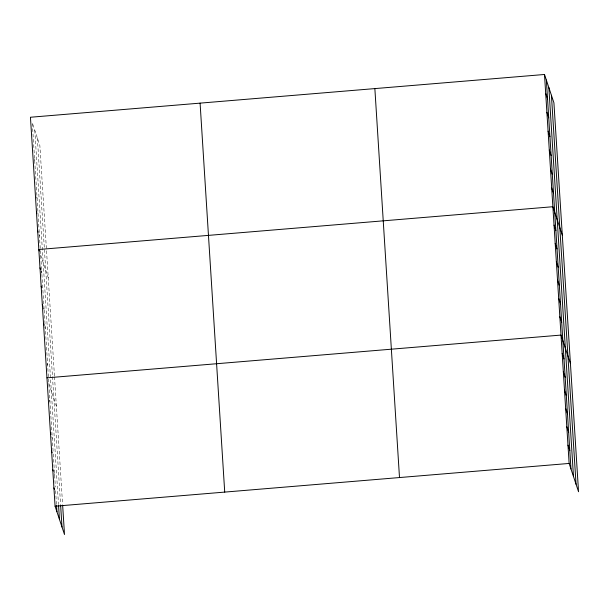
<?xml version="1.0" encoding="UTF-8"?>
<svg xmlns="http://www.w3.org/2000/svg" width="609" height="609" viewBox="0 0 609 609"><rect width="100%" height="100%" fill="white"/><g stroke="black" fill="none" stroke-linecap="round" stroke-linejoin="round"><path stroke-width="0.46" stroke-dasharray="3.04 2.28" d="M34.165 159.002L34.69 160.593M36.555 196.791L37.088 198.374M38.953 234.572L39.478 236.163M40.674 255.049L48.24 277.811M41.047 271.005L41.572 272.596M43.368 307.682L43.894 309.265M44.792 326.812L45.317 328.396M47.114 363.482L47.639 365.073M48.804 383.411L56.371 406.165M49.436 400.159L49.961 401.742M51.757 436.828L52.29 438.419M54.079 473.505L54.612 475.096M54.46 375.905L39.867 145.559L32.3 122.805L37.986 212.549M54.513 376.826L62.582 504.267M37.37 138.053L52.42 375.73M52.481 376.651L60.55 504.092M34.797 130.318L58.502 504.602M38.04 213.493L41.602 269.718M41.663 270.64L41.838 273.388M41.892 274.309L44.099 309.144M44.16 310.065L53.219 453.088M53.272 454.002L55.366 487.01M55.594 490.679L56.47 504.435"/><path stroke-width="0.91" d="M544.499 74.481L569.133 463.441L578.55 491.752L553.916 102.792L544.499 74.481L30.45 117.248L55.084 506.208L64.501 534.519L62.643 505.181M46.954 377.846L561.003 335.079L570.42 363.398M55.084 506.208L569.133 463.441M545.694 93.375L547.544 98.932M546.89 112.262L548.739 117.826M548.085 131.156L549.935 136.72M549.288 150.05L551.137 155.607M550.483 168.944L552.333 174.501M551.678 187.831L553.528 193.396M562.29 235.044L552.873 206.725L38.824 249.492L39.357 251.083M554.038 225.064L555.888 230.621M555.195 243.402L557.045 248.959M556.36 261.733L558.209 267.298M557.517 280.071L559.366 285.636M558.681 298.41L560.531 303.967M559.838 316.749L561.688 322.306M562.16 353.418L564.01 358.983M563.325 371.756L565.175 377.314M564.482 390.095L566.332 395.652M565.647 408.426L567.497 413.991M566.812 426.764L568.661 432.329M567.969 445.103L569.818 450.66M36.433 211.704L36.959 213.295M37.629 230.598L38.154 232.189M39.988 267.831L40.514 269.414M41.146 286.161L41.678 287.752M42.31 304.5L42.836 306.091M43.734 323.63L44.259 325.221M50.44 432.854L50.966 434.445M51.598 451.193L52.13 452.784M52.762 469.531L53.288 471.122M53.919 487.87L54.452 489.453M551.419 95.286L576.053 484.246M548.846 87.551L573.48 476.512M546.349 80.038L570.983 468.999M374.862 88.594L399.496 477.555M200.087 103.134L224.721 492.095M60.611 505.006L62.004 527.013M58.555 505.523L59.431 519.271M56.523 505.348L56.934 511.766"/></g></svg>
